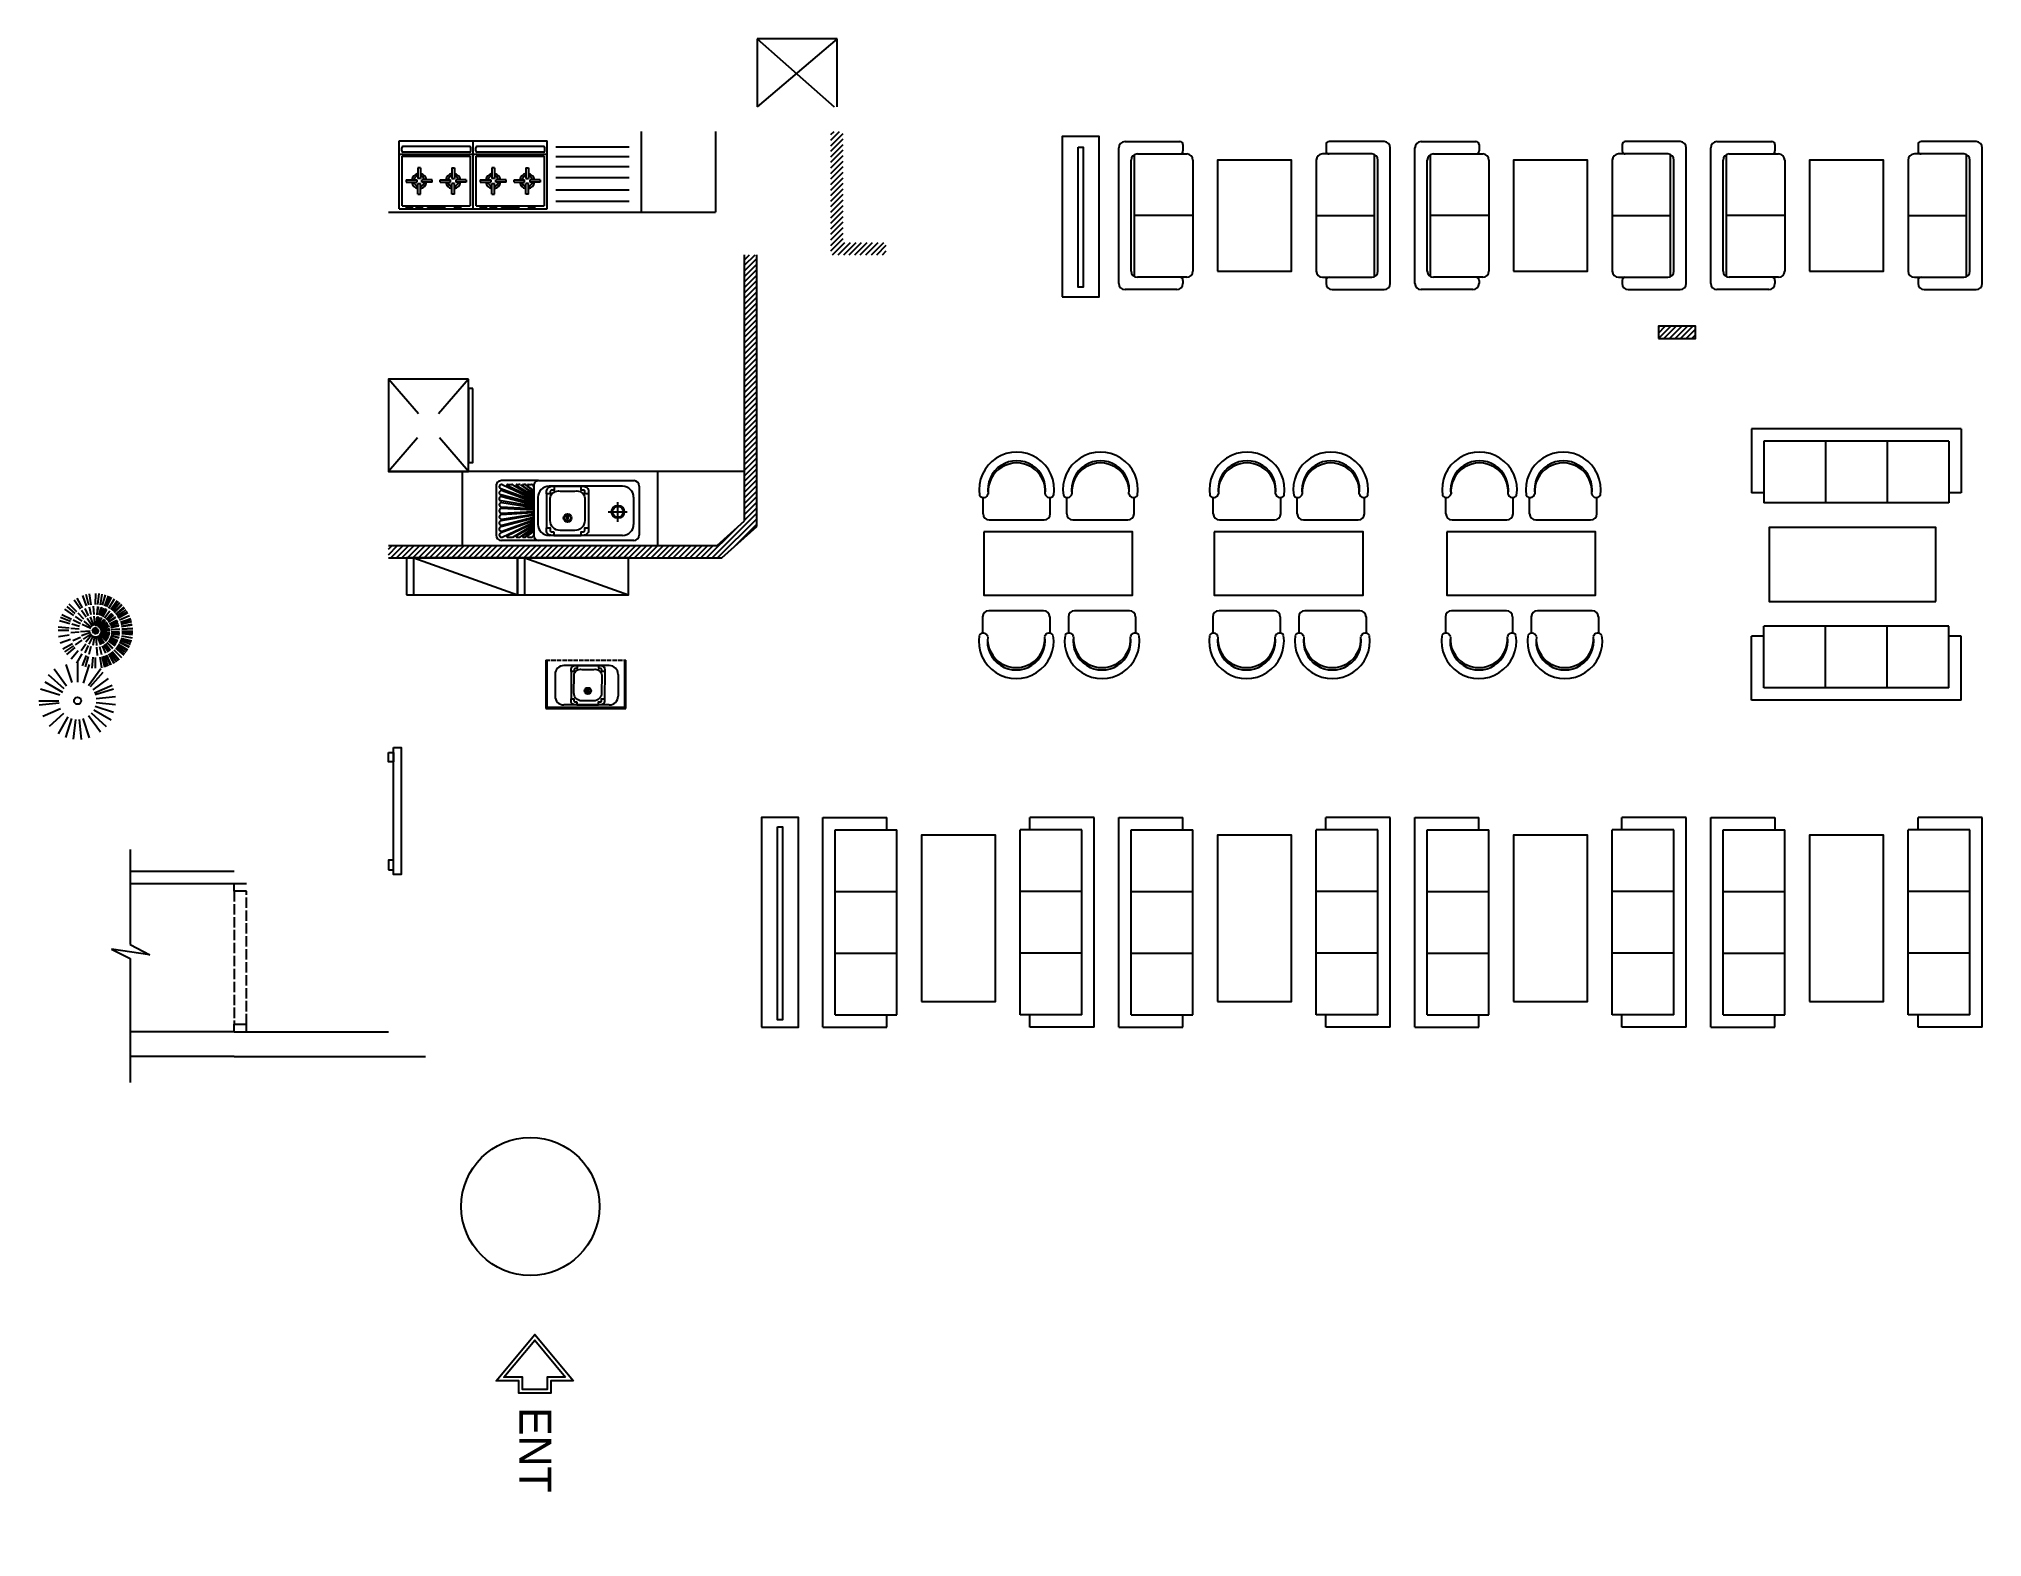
# Model space of a CAD drawing. Header units: millimetres. Extents: x -323 to 15431, y 0 to 12148.
import ezdxf

# ---------------------------------------------------------------- set-up
doc = ezdxf.new("R2010")
doc.units = ezdxf.units.MM
doc.linetypes.add('ACAD_ISO02W100', pattern=[15, 12, -3])
for name, color, linetype in [('C', 1, 'Continuous'), ('FINISH', 9, 'Continuous'), ('FUR', 3, 'Continuous'), ('FUR-1', 6, 'Continuous'), ('HA', 9, 'Continuous'), ('LAN', 4, 'Continuous'), ('TEX', 3, 'Continuous'), ('WALL', 7, 'Continuous')]:
    doc.layers.add(name, color=color, linetype=linetype)

# ---------------------------------------------------------------- blocks, each defined once
blk = doc.blocks.new('SI')
at = {"layer": 'FUR'}
for p, q in [((-207, -518), (-207, -298)), ((-147, -238), (131, -239)), ((36, -412), (36, -405)), ((36, -405), (62, -405)), ((62, -412), (36, -412)), ((62, -405), (62, -412)), ((-147, -578), (131, -579))]:
    blk.add_line(p, q, dxfattribs=at)
for points in [[(-177, -278), (-177, -298), (-207, -298), (-207, -278, -0.414214), (-167, -238), (-147, -238), (-147, -268), (-167, -268, 0.414214)], [(-110, -548, -0.477143), (-167, -468), (-167, -348, -0.477143), (-110, -268), (71, -269, -0.414214), (151, -349), (151, -469, -0.414214), (71, -549)], [(131, -239), (151, -239, -0.414214), (191, -279), (191, -299), (161, -299), (161, -279, 0.414214), (151, -269), (131, -269)], [(-147, -578), (-167, -578, -0.414214), (-207, -538), (-207, -518), (-177, -518), (-177, -538, 0.414214), (-167, -548), (-147, -548)], [(161, -519), (191, -519), (191, -539, -0.414214), (151, -579), (131, -579), (131, -549), (151, -549, 0.414214), (161, -539)]]:
    blk.add_lwpolyline(points, format="xyb", close=True, dxfattribs=at)
blk.add_lwpolyline([(191, -519), (191, -299)], dxfattribs=at)
for radius in [32.8, 25]:
    blk.add_circle((50, -408), radius, dxfattribs=at)
blk = doc.blocks.new('K-1')
at = {"layer": 'FINISH'}
for p, q in [((-135, -1), (-135, 396)), ((-91, 440), (680, 440)), ((0, 400), (595, 400)), ((680, 440), (981, 440)), ((720, -5), (720, 396)), ((828, 411), (723, 338)), ((785, 410), (723, 360)), ((975, 413), (724, 294)), ((888, 412), (724, 316)), ((976, 364), (724, 272)), ((978, 316), (725, 250)), ((728, 305), (933, 403)), ((728, 283), (987, 379)), ((728, 261), (986, 330)), ((729, 373), (769, 403)), ((729, 328), (859, 403)), ((729, 350), (807, 403)), ((765, 414), (738, 414)), ((804, 414), (796, 414)), ((856, 414), (839, 414)), ((931, 414), (897, 414)), ((1025, -1), (1025, 396)), ((-90, 90), (-90, 310)), ((115, 208), (-38, 208)), ((37, 288), (37, 129)), ((685, 90), (685, 310)), ((979, 267), (725, 228)), ((979, 133), (725, 172)), ((981, 218), (726, 206)), ((726, 194), (981, 182)), ((727, 238), (984, 280)), ((727, 216), (983, 231)), ((727, 184), (983, 169)), ((727, 162), (984, 120)), ((0, 0), (595, 0)), ((828, -11), (723, 62)), ((785, -10), (723, 40)), ((976, 36), (724, 128)), ((975, -13), (724, 106)), ((888, -12), (724, 84)), ((978, 84), (725, 150)), ((728, 139), (986, 70)), ((728, 117), (987, 21)), ((728, 95), (933, -3)), ((729, 72), (859, -3)), ((729, 50), (807, -3)), ((729, 27), (769, -3)), ((680, -45), (-91, -45)), ((680, -45), (981, -45)), ((765, -14), (738, -14)), ((804, -14), (796, -14)), ((856, -14), (839, -14)), ((931, -14), (897, -14))]:
    blk.add_line(p, q, dxfattribs=at)
for radius in [51.9, 43.6]:
    blk.add_circle((37, 208), radius, dxfattribs=at)
for centre, radius, start, end in [((-91, 396), 44, 90, 180), ((0, 310), 90, 90, 90), ((0, 310), 90, 90, 180), ((595, 310), 90, 0, 90), ((680, 400), 40, 0, 90), ((738, 396), 18, 90, 180), ((726, 377), 6, 180, 305.63), ((726, 355), 6, 122.0932, 302.0932), ((726, 333), 6, 118.2599, 298.2599), ((726, 311), 6, 114.1301, 294.1301), ((765, 408), 6, 308.0086, 90), ((796, 396), 18, 90, 128.5133), ((804, 408), 6, 304.1844, 90), ((839, 396), 18, 90, 124.5153), ((856, 408), 6, 299.9679, 90), ((897, 396), 18, 90, 120.1074), ((931, 408), 6, 295.3465, 90), ((981, 396), 18, 289.7157, 109.7157), ((981, 347), 18, 285.0439, 105.0439), ((981, 298), 18, 280.1585, 100.1585), ((981, 396), 44, 0, 90), ((726, 289), 6, 109.7157, 289.7157), ((726, 267), 6, 105.0439, 285.0439), ((726, 244), 6, 100.1585, 280.1585), ((726, 222), 6, 95.1195, 275.1195), ((726, 200), 6, 90, 270), ((726, 178), 6, 84.8805, 264.8805), ((726, 156), 6, 79.8415, 259.8415), ((981, 249), 18, 275.1195, 95.1195), ((981, 151), 18, 264.8805, 84.8805), ((981, 200), 18, 270, 90), ((0, 90), 90, 180, 270), ((595, 90), 90, 270, 0), ((726, 133), 6, 74.9561, 254.9561), ((726, 111), 6, 70.2843, 250.2843), ((726, 89), 6, 65.8699, 245.8699), ((726, 67), 6, 61.7401, 241.7401), ((726, 45), 6, 57.9068, 237.9068), ((726, 23), 6, 54.37, 180), ((738, 4), 18, 180, 270), ((981, 4), 18, 250.2843, 70.2843), ((981, 53), 18, 254.9561, 74.9561), ((981, 102), 18, 259.8415, 79.8415), ((-91, -1), 44, 180, 270), ((680, -5), 40, 270, 0), ((765, -8), 6, 270, 51.9914), ((796, 4), 18, 231.4867, 270), ((804, -8), 6, 270, 55.8156), ((839, 4), 18, 235.4847, 270), ((856, -8), 6, 270, 60.0321), ((897, 4), 18, 239.8926, 270), ((931, -8), 6, 270, 64.6535), ((981, -1), 44, 270, 0)]:
    blk.add_arc(centre, radius, start, end, dxfattribs=at)
at = {"layer": 'FINISH', "rotation": 90}
blk.add_blockref('SI', (37, 208), dxfattribs=at)
blk = doc.blocks.new('K-2')
at = {"layer": 'FINISH'}
for p, q in [((-600, 0), (0, 0)), ((0, -550), (0, 0)), ((-600, -550), (-600, 0)), ((0, -110), (-600, -110)), ((-580, -80), (-580, -55)), ((-575, -123), (-25, -123)), ((-575, -526), (-575, -123)), ((-30, -45), (-570, -45)), ((-30, -90), (-570, -90)), ((-25, -123), (-25, -526)), ((-20, -80), (-20, -55)), ((-543, -315), (-458, -315)), ((-543, -315), (-543, -335)), ((-458, -315), (-458, -335)), ((-428, -219), (-448, -219)), ((-448, -219), (-448, -304)), ((-428, -304), (-448, -304)), ((-428, -219), (-428, -304)), ((-332, -315), (-417, -315)), ((-417, -335), (-417, -315)), ((-332, -335), (-332, -315)), ((-268, -315), (-183, -315)), ((-268, -335), (-268, -315)), ((-183, -335), (-183, -315)), ((-173, -219), (-153, -219)), ((-173, -219), (-173, -304)), ((-173, -304), (-153, -304)), ((-153, -219), (-153, -304)), ((-142, -315), (-142, -335)), ((-57, -315), (-142, -315)), ((-57, -315), (-57, -335)), ((-543, -335), (-458, -335)), ((-448, -431), (-448, -345)), ((-448, -345), (-428, -345)), ((-448, -431), (-428, -431)), ((-428, -431), (-428, -345)), ((-332, -335), (-417, -335)), ((-268, -335), (-183, -335)), ((-173, -431), (-173, -345)), ((-153, -345), (-173, -345)), ((-153, -431), (-173, -431)), ((-153, -431), (-153, -345)), ((-57, -335), (-142, -335)), ((-600, -550), (0, -550)), ((-575, -526), (-25, -526)), ((-545, -526), (-545, -542)), ((-495, -542), (-545, -542)), ((-495, -526), (-495, -542)), ((-463, -526), (-463, -542)), ((-413, -542), (-463, -542)), ((-413, -526), (-413, -542)), ((-370, -526), (-370, -539)), ((-230, -539), (-370, -539)), ((-230, -526), (-230, -539)), ((-153, -526), (-153, -542)), ((-103, -542), (-153, -542)), ((-103, -526), (-103, -542))]:
    blk.add_line(p, q, dxfattribs=at)
for centre, radius, start, end in [((-570, -55), 10, 90, 180), ((-570, -80), 10, 180, 270), ((-30, -55), 10, 360, 90), ((-30, -80), 10, 270, 360), ((-438, -325), 61.2, 99.4044, 170.5956), ((-438, -325), 44.1, 103.1033, 166.8967), ((-438, -325), 61.2, 9.4044, 80.5956), ((-438, -325), 44.1, 13.1033, 76.8967), ((-163, -325), 61.2, 99.4044, 170.5956), ((-163, -325), 44.1, 103.1033, 166.8967), ((-163, -325), 61.2, 9.4044, 80.5956), ((-163, -325), 44.1, 13.1033, 76.8967), ((-438, -325), 61.2, 189.4044, 260.5956), ((-438, -325), 44.1, 193.1033, 256.8967), ((-438, -325), 61.2, 279.4044, 350.5956), ((-438, -325), 44.1, 283.1033, 346.8967), ((-163, -325), 61.2, 189.4044, 260.5956), ((-163, -325), 44.1, 193.1033, 256.8967), ((-163, -325), 61.2, 279.4044, 350.5956), ((-163, -325), 44.1, 283.1033, 346.8967)]:
    blk.add_arc(centre, radius, start, end, dxfattribs=at)
blk = doc.blocks.new('chp03_furni')
at = {"layer": 'FINISH'}
h = blk.add_hatch(dxfattribs=at)
h.set_pattern_fill('ANSI31', color=256, scale=10, style=0)
h.set_pattern_definition([(45, (-24383.392, -834.223), (-22.45064, 22.45064), [])])
h.paths.add_polyline_path([(-10114, 7400), (-10214, 7400), (-10214, 5242), (-10436, 5041), (-13100, 5041), (-13100, 4941), (-10397, 4941), (-10114, 5197)])
h.paths.add_polyline_path([(-9514, 7400), (-9064, 7400), (-9064, 7500), (-9414, 7500), (-9414, 8400), (-9514, 8400)])
at = {"layer": 'HA'}
h = blk.add_hatch(dxfattribs=at)
h.set_pattern_fill('ANSI31', color=9, scale=10, style=0)
h.set_pattern_definition([(45, (-24383.392, 2881.422), (-22.45064, 22.45064), [])])
h.paths.add_polyline_path([(-2805, 6820), (-2805, 6720), (-2505, 6720), (-2505, 6820)])
for p, q in [((-10214, 5242), (-10214, 7400)), ((-10114, 5197), (-10114, 7400)), ((-10436, 5041), (-10214, 5242)), ((-13100, 5041), (-10436, 5041)), ((-10397, 4941), (-10114, 5197)), ((-13100, 4941), (-10397, 4941)), ((-12894, 4641), (-12894, 4941)), ((-11994, 4641), (-11994, 4941)), ((-14350, 2400), (-15194, 2400)), ((-14350, 2300), (-15194, 2300)), ((-14350, 1100), (-15194, 1100)), ((-14350, 900), (-15194, 900))]:
    blk.add_line(p, q)
for points in [[(-12954, 4641), (-12054, 4641), (-12054, 4941), (-12954, 4941)], [(-12054, 4641), (-11154, 4641), (-11154, 4941), (-12054, 4941)], [(-11600, -1731), (-11784, -1731), (-11784, -1831), (-12044, -1831), (-12044, -1731), (-12228, -1731), (-11914, -1354)], [(-11664, -1701), (-11814, -1701), (-11814, -1801), (-12014, -1801), (-12014, -1701), (-12164, -1701), (-11914, -1401)]]:
    blk.add_lwpolyline(points, close=True)
at = {"layer": 'C', "color": 3}
blk.add_circle((-15621, 3783), 28.5, dxfattribs=at)
at = {"layer": 'FINISH'}
for p, q in [((-11742, 8275), (-11149, 8275)), ((-11742, 8195), (-11149, 8195)), ((-11742, 8115), (-11149, 8115)), ((-11742, 8026), (-11149, 8026)), ((-11742, 7927), (-11149, 7927)), ((-11742, 7833), (-11149, 7833)), ((-11750, 3997), (-11750, 3821)), ((-11310, 4069), (-11678, 4069)), ((-11238, 3997), (-11238, 3821)), ((-11310, 3749), (-11678, 3749)), ((-15194, 2578), (-15194, 1807)), ((-14250, 2300), (-14350, 2300)), ((-14250, 2240), (-14350, 2240)), ((-15035, 1724), (-15345, 1769)), ((-15345, 1769), (-15194, 1694)), ((-15194, 1807), (-15035, 1724)), ((-15194, 1694), (-15194, 688)), ((-14350, 1160), (-14250, 1160)), ((-14350, 1100), (-14250, 1100))]:
    blk.add_line(p, q, dxfattribs=at)
at = {"layer": 'FINISH', "linetype": 'ACAD_ISO02W100', "ltscale": 7}
for p, q in [((-14350, 2240), (-14350, 1160)), ((-14250, 1160), (-14250, 2240))]:
    blk.add_line(p, q, dxfattribs=at)
at = {"layer": 'FINISH'}
blk.add_circle((-11950, -317), 560, dxfattribs=at)
for centre, start, end in [((-11678, 3997), 90, 180), ((-11310, 3997), 0, 90), ((-11678, 3821), 180, 270), ((-11310, 3821), 270, 270), ((-11310, 3821), 270, 0)]:
    blk.add_arc(centre, 72, start, end, dxfattribs=at)
at = {"layer": 'FUR-1'}
for p, q in [((-9462, 9150), (-10112, 9150)), ((-10112, 9150), (-10112, 8600)), ((-10112, 9150), (-9487, 8600)), ((-9462, 9150), (-10112, 8600)), ((-9462, 8600), (-9462, 9150)), ((-11048, 7744), (-11048, 8400)), ((-10449, 8400), (-10449, 7744)), ((-13100, 7744), (-10449, 7744)), ((-350, 5988), (-2050, 5988)), ((-2050, 5988), (-2050, 5468)), ((-350, 5988), (-350, 5468)), ((-450, 5888), (-1950, 5888)), ((-1950, 5888), (-1950, 5388)), ((-1450, 5888), (-1450, 5388)), ((-950, 5888), (-950, 5388)), ((-450, 5888), (-450, 5388)), ((-10920, 5641), (-10920, 5041)), ((-8280, 5299), (-8280, 5431)), ((-7735, 5299), (-7735, 5431)), ((-7601, 5299), (-7601, 5431)), ((-7056, 5299), (-7056, 5431)), ((-6413, 5299), (-6413, 5431)), ((-5867, 5299), (-5867, 5431)), ((-5733, 5299), (-5733, 5431)), ((-5188, 5299), (-5188, 5431)), ((-4528, 5299), (-4528, 5431)), ((-3983, 5299), (-3983, 5431)), ((-3849, 5299), (-3849, 5431)), ((-3304, 5299), (-3304, 5431)), ((-1950, 5468), (-2050, 5468)), ((-450, 5388), (-1950, 5388)), ((-350, 5468), (-450, 5468)), ((-8230, 5249), (-7785, 5249)), ((-7551, 5249), (-7106, 5249)), ((-6363, 5249), (-5917, 5249)), ((-5683, 5249), (-5238, 5249)), ((-4478, 5249), (-4033, 5249)), ((-3799, 5249), (-3354, 5249)), ((-8284, 4463), (-8284, 4331)), ((-7789, 4513), (-8234, 4513)), ((-7739, 4463), (-7739, 4331)), ((-7588, 4463), (-7588, 4331)), ((-7093, 4513), (-7538, 4513)), ((-7043, 4463), (-7043, 4331)), ((-6417, 4463), (-6417, 4331)), ((-5921, 4513), (-6367, 4513)), ((-5871, 4463), (-5871, 4331)), ((-5721, 4463), (-5721, 4331)), ((-5225, 4513), (-5671, 4513)), ((-5175, 4463), (-5175, 4331)), ((-4532, 4463), (-4532, 4331)), ((-4037, 4513), (-4482, 4513)), ((-3987, 4463), (-3987, 4331)), ((-3836, 4463), (-3836, 4331)), ((-3341, 4513), (-3786, 4513)), ((-3291, 4463), (-3291, 4331)), ((-2050, 3788), (-2050, 4308)), ((-1950, 4308), (-2050, 4308)), ((-450, 4388), (-1950, 4388)), ((-1950, 3888), (-1950, 4388)), ((-1450, 3888), (-1450, 4388)), ((-950, 3888), (-950, 4388)), ((-450, 3888), (-450, 4388)), ((-350, 4308), (-450, 4308)), ((-350, 3788), (-350, 4308)), ((-11825, 4112), (-11825, 3721)), ((-11815, 4112), (-11815, 3731)), ((-11185, 3731), (-11185, 4112)), ((-11175, 3721), (-11175, 4112)), ((-350, 3788), (-2050, 3788)), ((-350, 3788), (-2050, 3788)), ((-450, 3888), (-1950, 3888)), ((-11825, 3721), (-11175, 3721)), ((-11815, 3731), (-11185, 3731)), ((-9580, 1138), (-9580, 2838)), ((-9580, 2838), (-9060, 2838)), ((-9060, 2738), (-9060, 2838)), ((-7380, 2838), (-7900, 2838)), ((-7900, 2738), (-7900, 2838)), ((-7380, 1138), (-7380, 2838)), ((-7180, 2838), (-6660, 2838)), ((-7180, 1138), (-7180, 2838)), ((-6660, 2738), (-6660, 2838)), ((-4980, 2838), (-5500, 2838)), ((-5500, 2738), (-5500, 2838)), ((-4980, 1138), (-4980, 2838)), ((-4780, 1138), (-4780, 2838)), ((-4780, 2838), (-4260, 2838)), ((-4260, 2738), (-4260, 2838)), ((-2580, 2838), (-3100, 2838)), ((-3100, 2738), (-3100, 2838)), ((-2580, 1138), (-2580, 2838)), ((-2380, 1138), (-2380, 2838)), ((-2380, 1138), (-2380, 2838)), ((-2380, 2838), (-1860, 2838)), ((-1860, 2838), (-1860, 2738)), ((-180, 2838), (-700, 2838)), ((-700, 2738), (-700, 2838)), ((-180, 1138), (-180, 2838)), ((-9480, 1238), (-9480, 2738)), ((-9480, 2738), (-8980, 2738)), ((-8980, 1238), (-8980, 2738)), ((-7980, 1238), (-7980, 2738)), ((-7480, 2738), (-7980, 2738)), ((-7480, 1238), (-7480, 2738)), ((-7080, 1238), (-7080, 2738)), ((-7080, 2738), (-6580, 2738)), ((-6580, 1238), (-6580, 2738)), ((-5580, 1238), (-5580, 2738)), ((-5080, 2738), (-5580, 2738)), ((-5080, 1238), (-5080, 2738)), ((-4680, 1238), (-4680, 2738)), ((-4680, 2738), (-4180, 2738)), ((-4180, 1238), (-4180, 2738)), ((-3180, 1238), (-3180, 2738)), ((-2680, 2738), (-3180, 2738)), ((-2680, 1238), (-2680, 2738)), ((-2280, 1238), (-2280, 2738)), ((-2280, 2738), (-1780, 2738)), ((-1780, 1238), (-1780, 2738)), ((-780, 1238), (-780, 2738)), ((-280, 2738), (-780, 2738)), ((-280, 1238), (-280, 2738)), ((-9480, 2238), (-8980, 2238)), ((-7480, 2238), (-7980, 2238)), ((-7080, 2238), (-6580, 2238)), ((-5080, 2238), (-5580, 2238)), ((-4680, 2238), (-4180, 2238)), ((-2680, 2238), (-3180, 2238)), ((-2280, 2238), (-1780, 2238)), ((-280, 2238), (-780, 2238)), ((-9480, 1738), (-8980, 1738)), ((-7480, 1738), (-7980, 1738)), ((-7080, 1738), (-6580, 1738)), ((-5080, 1738), (-5580, 1738)), ((-4680, 1738), (-4180, 1738)), ((-2680, 1738), (-3180, 1738)), ((-2280, 1738), (-1780, 1738)), ((-280, 1738), (-780, 1738)), ((-9580, 1138), (-9060, 1138)), ((-9480, 1238), (-8980, 1238)), ((-9060, 1138), (-9060, 1238)), ((-7480, 1238), (-7980, 1238)), ((-7900, 1138), (-7900, 1238)), ((-7380, 1138), (-7900, 1138)), ((-7180, 1138), (-6660, 1138)), ((-7080, 1238), (-6580, 1238)), ((-6660, 1138), (-6660, 1238)), ((-5080, 1238), (-5580, 1238)), ((-5500, 1138), (-5500, 1238)), ((-4980, 1138), (-5500, 1138)), ((-4780, 1138), (-4260, 1138)), ((-4680, 1238), (-4180, 1238)), ((-4260, 1138), (-4260, 1238)), ((-2680, 1238), (-3180, 1238)), ((-3100, 1138), (-3100, 1238)), ((-2580, 1138), (-3100, 1138)), ((-2380, 1138), (-1860, 1138)), ((-2280, 1238), (-1780, 1238)), ((-1860, 1138), (-1860, 1238)), ((-280, 1238), (-780, 1238)), ((-700, 1138), (-700, 1238)), ((-180, 1138), (-700, 1138))]:
    blk.add_line(p, q, dxfattribs=at)
at = {"layer": 'FUR-1', "color": 6}
for p, q in [((-7179, 7167), (-7179, 8267)), ((-7129, 8317), (-6684, 8317)), ((-7052, 7223), (-7052, 8212)), ((-7029, 8217), (-6629, 8217)), ((-6659, 8292), (-6659, 8242)), ((-5129, 8217), (-5529, 8217)), ((-5499, 8292), (-5499, 8242)), ((-5029, 8317), (-5474, 8317)), ((-5107, 7223), (-5107, 8212)), ((-4979, 7167), (-4979, 8267)), ((-4779, 7167), (-4779, 8267)), ((-4729, 8317), (-4284, 8317)), ((-4652, 7223), (-4652, 8212)), ((-4629, 8217), (-4229, 8217)), ((-4259, 8292), (-4259, 8242)), ((-2729, 8217), (-3129, 8217)), ((-3099, 8292), (-3099, 8242)), ((-2629, 8317), (-3074, 8317)), ((-2707, 7223), (-2707, 8212)), ((-2579, 7167), (-2579, 8267)), ((-2380, 7167), (-2380, 8267)), ((-2330, 8317), (-1885, 8317)), ((-2253, 7223), (-2253, 8212)), ((-2230, 8217), (-1830, 8217)), ((-1860, 8292), (-1860, 8242)), ((-330, 8217), (-730, 8217)), ((-700, 8292), (-700, 8242)), ((-230, 8317), (-675, 8317)), ((-307, 7223), (-307, 8212)), ((-180, 7167), (-180, 8267)), ((-7079, 7267), (-7079, 8167)), ((-6579, 8167), (-6579, 7267)), ((-5579, 8167), (-5579, 7267)), ((-5079, 7267), (-5079, 8167)), ((-4679, 7267), (-4679, 8167)), ((-4179, 8167), (-4179, 7267)), ((-3179, 8167), (-3179, 7267)), ((-2679, 7267), (-2679, 8167)), ((-2280, 7267), (-2280, 8167)), ((-1780, 8167), (-1780, 7267)), ((-780, 8167), (-780, 7267)), ((-280, 7267), (-280, 8167)), ((-6709, 7117), (-7129, 7117)), ((-6629, 7217), (-7029, 7217)), ((-6659, 7192), (-6659, 7167)), ((-5529, 7217), (-5129, 7217)), ((-5499, 7192), (-5499, 7167)), ((-5449, 7117), (-5029, 7117)), ((-4309, 7117), (-4729, 7117)), ((-4229, 7217), (-4629, 7217)), ((-4259, 7192), (-4259, 7167)), ((-3129, 7217), (-2729, 7217)), ((-3099, 7192), (-3099, 7167)), ((-3049, 7117), (-2629, 7117)), ((-1910, 7117), (-2330, 7117)), ((-1830, 7217), (-2230, 7217)), ((-1860, 7192), (-1860, 7167)), ((-730, 7217), (-330, 7217)), ((-700, 7192), (-700, 7167)), ((-650, 7117), (-230, 7117))]:
    blk.add_line(p, q, dxfattribs=at)
at = {"layer": 'FUR-1', "ltscale": 40}
for p, q in [((-10214, 5641), (-13100, 5641)), ((-12500, 5041), (-12500, 5641))]:
    blk.add_line(p, q, dxfattribs=at)
at = {"layer": 'FUR-1', "linetype": 'ACAD_ISO02W100', "ltscale": 3}
blk.add_line((-11825, 4112), (-11175, 4112), dxfattribs=at)
at = {"layer": 'FUR-1'}
for points in [[(-7639, 7057), (-7339, 7057), (-7339, 8357), (-7639, 8357)], [(-12450, 6391), (-13100, 6391), (-13100, 5641), (-12450, 5641)], [(-12415, 6316), (-12450, 6316), (-12450, 5716), (-12415, 5716)], [(-556, 4588), (-556, 5188), (-1906, 5188), (-1906, 4588)], [(-13100, 3365), (-13058, 3365), (-13058, 3287), (-13100, 3287)], [(-13058, 3404), (-12997, 3404), (-12997, 2374), (-13058, 2374)], [(-10076, 1138), (-9776, 1138), (-9776, 2838), (-10076, 2838)], [(-8780, 1344), (-8180, 1344), (-8180, 2694), (-8780, 2694)], [(-6380, 1344), (-5780, 1344), (-5780, 2694), (-6380, 2694)], [(-3980, 1344), (-3380, 1344), (-3380, 2694), (-3980, 2694)], [(-1580, 1344), (-980, 1344), (-980, 2694), (-1580, 2694)], [(-13100, 2413), (-13058, 2413), (-13058, 2492), (-13100, 2492)]]:
    blk.add_lwpolyline(points, close=True, dxfattribs=at)
at = {"layer": 'FUR-1', "color": 6}
for points in [[(-6379, 7267), (-5779, 7267), (-5779, 8167), (-6379, 8167)], [(-3979, 7267), (-3379, 7267), (-3379, 8167), (-3979, 8167)], [(-1580, 7267), (-980, 7267), (-980, 8167), (-1580, 8167)], [(-8273, 5154), (-8273, 4639), (-7067, 4639), (-7067, 5154)], [(-6405, 5154), (-6405, 4639), (-5199, 4639), (-5199, 5154)], [(-4521, 5154), (-4521, 4639), (-3315, 4639), (-3315, 5154)]]:
    blk.add_lwpolyline(points, close=True, dxfattribs=at)
for points in [[(-6579, 7717), (-7052, 7717)], [(-5579, 7717), (-5107, 7717)], [(-4179, 7717), (-4652, 7717)], [(-3179, 7717), (-2707, 7717)], [(-1780, 7717), (-2253, 7717)], [(-780, 7717), (-307, 7717)]]:
    blk.add_lwpolyline(points, dxfattribs=at)
for centre, radius, start, end in [((-7129, 8267), 50, 90, 180), ((-7029, 8167), 50, 90, 180), ((-6684, 8292), 25, 0, 90), ((-6684, 8242), 25, 270, 0), ((-6629, 8167), 50, 0, 90), ((-5529, 8167), 50, 90, 180), ((-5474, 8292), 25, 90, 180), ((-5474, 8242), 25, 180, 270), ((-5129, 8167), 50, 0, 90), ((-5029, 8267), 50, 0, 90), ((-4729, 8267), 50, 90, 180), ((-4629, 8167), 50, 90, 180), ((-4284, 8292), 25, 0, 90), ((-4284, 8242), 25, 270, 0), ((-4229, 8167), 50, 0, 90), ((-3129, 8167), 50, 90, 180), ((-3074, 8292), 25, 90, 180), ((-3074, 8242), 25, 180, 270), ((-2729, 8167), 50, 0, 90), ((-2629, 8267), 50, 0, 90), ((-2330, 8267), 50, 90, 180), ((-2230, 8167), 50, 90, 180), ((-1885, 8292), 25, 0, 90), ((-1885, 8242), 25, 270, 0), ((-1830, 8167), 50, 0, 90), ((-730, 8167), 50, 90, 180), ((-675, 8292), 25, 90, 180), ((-675, 8242), 25, 180, 270), ((-330, 8167), 50, 0, 90), ((-230, 8267), 50, 0, 90), ((-7029, 7267), 50, 180, 270), ((-6629, 7267), 50, 270, 0), ((-5529, 7267), 50, 180, 270), ((-5129, 7267), 50, 270, 0), ((-4629, 7267), 50, 180, 270), ((-4229, 7267), 50, 270, 0), ((-3129, 7267), 50, 180, 270), ((-2729, 7267), 50, 270, 0), ((-2230, 7267), 50, 180, 270), ((-1830, 7267), 50, 270, 0), ((-730, 7267), 50, 180, 270), ((-330, 7267), 50, 270, 0), ((-7129, 7167), 50, 180, 270), ((-6709, 7167), 50, 270, 0), ((-6684, 7192), 25, 0, 90), ((-5474, 7192), 25, 90, 180), ((-5449, 7167), 50, 180, 270), ((-5029, 7167), 50, 270, 0), ((-4729, 7167), 50, 180, 270), ((-4309, 7167), 50, 270, 0), ((-4284, 7192), 25, 0, 90), ((-3074, 7192), 25, 90, 180), ((-3049, 7167), 50, 180, 270), ((-2629, 7167), 50, 270, 0), ((-2330, 7167), 50, 180, 270), ((-1910, 7167), 50, 270, 0), ((-1885, 7192), 25, 0, 90), ((-675, 7192), 25, 90, 180), ((-650, 7167), 50, 180, 270), ((-230, 7167), 50, 270, 0)]:
    blk.add_arc(centre, radius, start, end, dxfattribs=at)
at = {"layer": 'FUR-1'}
for centre, radius, start, end in [((-8007, 5495), 304, 351.2026, 188.7974), ((-8007, 5495), 234, 351.2026, 188.7974), ((-8007, 5479), 232, 355.3589, 184.6411), ((-7328, 5495), 304, 351.2026, 188.7974), ((-7328, 5495), 234, 351.2026, 188.7974), ((-7328, 5479), 232, 355.3589, 184.6411), ((-6140, 5495), 304, 351.2026, 188.7974), ((-6140, 5495), 234, 351.2026, 188.7974), ((-6140, 5479), 232, 355.3589, 184.6411), ((-5461, 5495), 304, 351.2026, 188.7974), ((-5461, 5495), 234, 351.2026, 188.7974), ((-5461, 5479), 232, 355.3589, 184.6411), ((-4255, 5495), 304, 351.2026, 188.7974), ((-4255, 5495), 234, 351.2026, 188.7974), ((-4255, 5479), 232, 355.3589, 184.6411), ((-3576, 5495), 304, 351.2026, 188.7974), ((-3576, 5495), 234, 351.2026, 188.7974), ((-3576, 5479), 232, 355.3589, 184.6411), ((-8275, 5469), 37.9, 211.4507, 346.1442), ((-7740, 5469), 37.9, 193.8558, 328.5493), ((-7596, 5469), 37.9, 211.4507, 346.1442), ((-7061, 5469), 37.9, 193.8558, 328.5493), ((-6408, 5469), 37.9, 211.4507, 346.1442), ((-5872, 5469), 37.9, 193.8558, 328.5493), ((-5729, 5469), 37.9, 211.4507, 346.1442), ((-5193, 5469), 37.9, 193.8558, 328.5493), ((-4523, 5469), 37.9, 211.4507, 346.1442), ((-3988, 5469), 37.9, 193.8558, 328.5493), ((-3844, 5469), 37.9, 211.4507, 346.1442), ((-3309, 5469), 37.9, 193.8558, 328.5493), ((-8230, 5299), 50, 180, 270), ((-7785, 5299), 50, 270, 0), ((-7551, 5299), 50, 180, 270), ((-7106, 5299), 50, 270, 0), ((-6363, 5299), 50, 180, 270), ((-5917, 5299), 50, 270, 0), ((-5683, 5299), 50, 180, 270), ((-5238, 5299), 50, 270, 0), ((-4478, 5299), 50, 180, 270), ((-4033, 5299), 50, 270, 0), ((-3799, 5299), 50, 180, 270), ((-3354, 5299), 50, 270, 0), ((-8234, 4463), 50, 90, 180), ((-7789, 4463), 50, 0, 90), ((-7538, 4463), 50, 90, 180), ((-7093, 4463), 50, 0, 90), ((-6367, 4463), 50, 90, 180), ((-5921, 4463), 50, 0, 90), ((-5671, 4463), 50, 90, 180), ((-5225, 4463), 50, 0, 90), ((-4482, 4463), 50, 90, 180), ((-4037, 4463), 50, 0, 90), ((-3786, 4463), 50, 90, 180), ((-3341, 4463), 50, 0, 90), ((-8011, 4267), 304, 171.2026, 8.7974), ((-8279, 4294), 37.9, 13.8558, 148.5493), ((-8011, 4267), 234, 171.2026, 8.7974), ((-8011, 4284), 232, 175.3589, 4.6411), ((-7744, 4294), 37.9, 31.4507, 166.1442), ((-7315, 4267), 304, 171.2026, 8.7974), ((-7583, 4294), 37.9, 13.8558, 148.5493), ((-7315, 4267), 234, 171.2026, 8.7974), ((-7315, 4284), 232, 175.3589, 4.6411), ((-7048, 4294), 37.9, 31.4507, 166.1442), ((-6144, 4267), 304, 171.2026, 8.7974), ((-6412, 4294), 37.9, 13.8558, 148.5493), ((-6144, 4267), 234, 171.2026, 8.7974), ((-6144, 4284), 232, 175.3589, 4.6411), ((-5876, 4294), 37.9, 31.4507, 166.1442), ((-5448, 4267), 304, 171.2026, 8.7974), ((-5716, 4294), 37.9, 13.8558, 148.5493), ((-5448, 4267), 234, 171.2026, 8.7974), ((-5448, 4284), 232, 175.3589, 4.6411), ((-5180, 4294), 37.9, 31.4507, 166.1442), ((-4260, 4267), 304, 171.2026, 8.7974), ((-4527, 4294), 37.9, 13.8558, 148.5493), ((-4260, 4267), 234, 171.2026, 8.7974), ((-4260, 4284), 232, 175.3589, 4.6411), ((-3992, 4294), 37.9, 31.4507, 166.1442), ((-3563, 4267), 304, 171.2026, 8.7974), ((-3831, 4294), 37.9, 13.8558, 148.5493), ((-3563, 4267), 234, 171.2026, 8.7974), ((-3563, 4284), 232, 175.3589, 4.6411), ((-3296, 4294), 37.9, 31.4507, 166.1442)]:
    blk.add_arc(centre, radius, start, end, dxfattribs=at)
at = {"layer": 'HA', "color": 9}
for p, q in [((-12856, 6110), (-13100, 6391)), ((-12450, 6391), (-12694, 6110)), ((-12864, 5914), (-13100, 5641)), ((-12450, 5641), (-12686, 5914))]:
    blk.add_line(p, q, dxfattribs=at)
at = {"layer": 'HA'}
for p, q in [((-12894, 4941), (-12054, 4641)), ((-11994, 4941), (-11154, 4641)), ((-5080, 2583), (-5079, 2583))]:
    blk.add_line(p, q, dxfattribs=at)
at = {"layer": 'HA', "color": 9}
for points in [[(-7510, 8272), (-7468, 8272), (-7468, 7136), (-7510, 7136)], [(-9947, 2760), (-9905, 2760), (-9905, 1195), (-9947, 1195)]]:
    blk.add_lwpolyline(points, close=True, dxfattribs=at)
at = {"layer": 'LAN', "color": 3}
for p, q in [((-15597, 4527), (-15647, 4600)), ((-15581, 4537), (-15625, 4614)), ((-15547, 4553), (-15577, 4636)), ((-15529, 4558), (-15551, 4644)), ((-15511, 4562), (-15525, 4649)), ((-15474, 4565), (-15473, 4653)), ((-15455, 4564), (-15446, 4652)), ((-15436, 4561), (-15420, 4648)), ((-15418, 4557), (-15394, 4642)), ((-15400, 4551), (-15369, 4634)), ((-15390, 4547), (-15355, 4628)), ((-15383, 4544), (-15345, 4624)), ((-15367, 4535), (-15322, 4611)), ((-15367, 4535), (-15322, 4611)), ((-15351, 4525), (-15299, 4597)), ((-15345, 4520), (-15291, 4590)), ((-15336, 4513), (-15279, 4580)), ((-15683, 4408), (-15768, 4432)), ((-15677, 4426), (-15760, 4457)), ((-15670, 4443), (-15749, 4481)), ((-15651, 4475), (-15723, 4527)), ((-15639, 4490), (-15706, 4548)), ((-15626, 4504), (-15688, 4567)), ((-15596, 4408), (-15656, 4436)), ((-15584, 4428), (-15638, 4466)), ((-15569, 4445), (-15615, 4493)), ((-15551, 4460), (-15588, 4515)), ((-15508, 4378), (-15567, 4428)), ((-15531, 4471), (-15558, 4532)), ((-15500, 4385), (-15544, 4449)), ((-15509, 4479), (-15525, 4543)), ((-15490, 4390), (-15516, 4463)), ((-15486, 4482), (-15491, 4549)), ((-15479, 4393), (-15485, 4470)), ((-15471, 4389), (-15461, 4465)), ((-15468, 4392), (-15454, 4468)), ((-15465, 4387), (-15443, 4462)), ((-15463, 4482), (-15456, 4548)), ((-15462, 4479), (-15452, 4545)), ((-15459, 4385), (-15425, 4455)), ((-15457, 4388), (-15424, 4458)), ((-15453, 4382), (-15409, 4446)), ((-15448, 4382), (-15398, 4441)), ((-15448, 4378), (-15395, 4434)), ((-15446, 4476), (-15428, 4540)), ((-15444, 4373), (-15382, 4420)), ((-15441, 4374), (-15377, 4418)), ((-15440, 4478), (-15422, 4542)), ((-15431, 4471), (-15405, 4533)), ((-15418, 4470), (-15390, 4530)), ((-15416, 4465), (-15383, 4523)), ((-15402, 4456), (-15363, 4510)), ((-15399, 4458), (-15360, 4512)), ((-15390, 4446), (-15344, 4494)), ((-15381, 4443), (-15334, 4489)), ((-15379, 4434), (-15327, 4477)), ((-15369, 4422), (-15313, 4457)), ((-15366, 4425), (-15311, 4463)), ((-15361, 4408), (-15301, 4436)), ((-15355, 4405), (-15294, 4432)), ((-15354, 4393), (-15291, 4414)), ((-15325, 4503), (-15263, 4566)), ((-15322, 4500), (-15259, 4562)), ((-15310, 4486), (-15242, 4543)), ((-15308, 4483), (-15238, 4538)), ((-15299, 4471), (-15226, 4521)), ((-15293, 4462), (-15217, 4508)), ((-15289, 4455), (-15212, 4499)), ((-15280, 4439), (-15200, 4475)), ((-15280, 4439), (-15200, 4475)), ((-15273, 4421), (-15190, 4451)), ((-15271, 4414), (-15187, 4441)), ((-15268, 4403), (-15182, 4426)), ((-15691, 4353), (-15779, 4353)), ((-15690, 4371), (-15778, 4380)), ((-15688, 4315), (-15775, 4301)), ((-15679, 4279), (-15762, 4250)), ((-15608, 4340), (-15675, 4335)), ((-15608, 4363), (-15674, 4370)), ((-15604, 4386), (-15668, 4404)), ((-15597, 4296), (-15658, 4268)), ((-15586, 4275), (-15641, 4238)), ((-15518, 4347), (-15596, 4341)), ((-15516, 4336), (-15589, 4311)), ((-15514, 4369), (-15584, 4402)), ((-15511, 4326), (-15575, 4283)), ((-15504, 4318), (-15554, 4259)), ((-15495, 4312), (-15528, 4242)), ((-15478, 4350), (-15506, 4346)), ((-15478, 4351), (-15505, 4359)), ((-15478, 4349), (-15501, 4334)), ((-15477, 4352), (-15498, 4370)), ((-15484, 4308), (-15498, 4232)), ((-15478, 4348), (-15492, 4325)), ((-15477, 4352), (-15488, 4378)), ((-15477, 4348), (-15479, 4320)), ((-15476, 4352), (-15475, 4380)), ((-15476, 4348), (-15466, 4322)), ((-15475, 4352), (-15463, 4377)), ((-15475, 4348), (-15455, 4329)), ((-15474, 4351), (-15450, 4364)), ((-15474, 4350), (-15446, 4352)), ((-15474, 4349), (-15448, 4339)), ((-15473, 4308), (-15467, 4230)), ((-15462, 4310), (-15436, 4237)), ((-15456, 4313), (-15419, 4244)), ((-15452, 4315), (-15408, 4251)), ((-15451, 4316), (-15404, 4255)), ((-15446, 4320), (-15390, 4267)), ((-15444, 4322), (-15385, 4272)), ((-15442, 4325), (-15378, 4281)), ((-15440, 4368), (-15372, 4405)), ((-15439, 4331), (-15369, 4297)), ((-15438, 4362), (-15365, 4388)), ((-15438, 4331), (-15368, 4298)), ((-15437, 4337), (-15363, 4315)), ((-15436, 4364), (-15363, 4390)), ((-15436, 4356), (-15360, 4370)), ((-15436, 4343), (-15359, 4333)), ((-15435, 4350), (-15358, 4352)), ((-15434, 4353), (-15356, 4359)), ((-15434, 4342), (-15358, 4328)), ((-15383, 4258), (-15335, 4211)), ((-15383, 4255), (-15337, 4208)), ((-15372, 4270), (-15319, 4229)), ((-15368, 4273), (-15314, 4234)), ((-15364, 4284), (-15306, 4250)), ((-15357, 4298), (-15295, 4272)), ((-15356, 4293), (-15296, 4264)), ((-15351, 4313), (-15287, 4294)), ((-15350, 4377), (-15285, 4391)), ((-15348, 4329), (-15282, 4318)), ((-15348, 4314), (-15284, 4296)), ((-15347, 4383), (-15283, 4400)), ((-15347, 4361), (-15281, 4367)), ((-15347, 4345), (-15280, 4342)), ((-15344, 4360), (-15277, 4365)), ((-15344, 4337), (-15278, 4331)), ((-15282, 4257), (-15203, 4219)), ((-15281, 4261), (-15200, 4224)), ((-15275, 4274), (-15192, 4243)), ((-15271, 4285), (-15187, 4258)), ((-15269, 4292), (-15184, 4269)), ((-15265, 4389), (-15178, 4405)), ((-15265, 4310), (-15178, 4294)), ((-15265, 4310), (-15178, 4294)), ((-15264, 4385), (-15177, 4400)), ((-15262, 4366), (-15174, 4373)), ((-15262, 4363), (-15173, 4368)), ((-15262, 4337), (-15173, 4331)), ((-15262, 4329), (-15174, 4321)), ((-15261, 4348), (-15173, 4347)), ((-15663, 4245), (-15740, 4201)), ((-15653, 4229), (-15726, 4179)), ((-15642, 4214), (-15710, 4158)), ((-15616, 4187), (-15673, 4120)), ((-15585, 4165), (-15630, 4089)), ((-15621, 4106), (-15621, 3934)), ((-15553, 4242), (-15592, 4188)), ((-15552, 4149), (-15583, 4066)), ((-15534, 4231), (-15562, 4171)), ((-15534, 4143), (-15558, 4058)), ((-15512, 4222), (-15530, 4158)), ((-15497, 4136), (-15506, 4048)), ((-15478, 4135), (-15479, 4047)), ((-15466, 4218), (-15461, 4151)), ((-15443, 4222), (-15427, 4157)), ((-15441, 4138), (-15427, 4051)), ((-15423, 4142), (-15401, 4056)), ((-15421, 4229), (-15394, 4169)), ((-15416, 4144), (-15390, 4059)), ((-15407, 4237), (-15373, 4180)), ((-15405, 4148), (-15375, 4064)), ((-15401, 4241), (-15364, 4186)), ((-15394, 4247), (-15353, 4194)), ((-15391, 4153), (-15356, 4072)), ((-15387, 4154), (-15351, 4074)), ((-15371, 4163), (-15327, 4086)), ((-15367, 4165), (-15323, 4089)), ((-15355, 4173), (-15305, 4100)), ((-15346, 4179), (-15292, 4109)), ((-15340, 4184), (-15284, 4116)), ((-15326, 4197), (-15264, 4133)), ((-15326, 4197), (-15264, 4133)), ((-15313, 4210), (-15246, 4153)), ((-15308, 4216), (-15239, 4161)), ((-15301, 4225), (-15229, 4174)), ((-15293, 4237), (-15218, 4191)), ((-15291, 4241), (-15215, 4196)), ((-15858, 3997), (-15733, 3884)), ((-15809, 4043), (-15710, 3905)), ((-15716, 4076), (-15668, 3930)), ((-15526, 4076), (-15574, 3927)), ((-15433, 4042), (-15532, 3905)), ((-15415, 4012), (-15519, 3895)), ((-15372, 3964), (-15498, 3872)), ((-15934, 3783), (-15772, 3783)), ((-15922, 3881), (-15765, 3830)), ((-15887, 3937), (-15742, 3853)), ((-15339, 3908), (-15482, 3845)), ((-15328, 3878), (-15477, 3830)), ((-15314, 3815), (-15470, 3799)), ((-15931, 3750), (-15771, 3767)), ((-15902, 3658), (-15759, 3721)), ((-15849, 3577), (-15733, 3682)), ((-15775, 3516), (-15696, 3652)), ((-15717, 3486), (-15667, 3639)), ((-15653, 3471), (-15636, 3632)), ((-15588, 3470), (-15605, 3632)), ((-15523, 3483), (-15574, 3639)), ((-15436, 3528), (-15532, 3661)), ((-15387, 3573), (-15508, 3682)), ((-15349, 3626), (-15490, 3707)), ((-15328, 3688), (-15477, 3736)), ((-15314, 3751), (-15470, 3767))]:
    blk.add_line(p, q, dxfattribs=at)
at = {"layer": 'WALL', "ltscale": 40}
for p, q in [((-14350, 2240), (-14350, 2300)), ((-14350, 1100), (-14350, 1160)), ((-14250, 1100), (-14250, 1160)), ((-14250, 1100), (-13300, 1100)), ((-13300, 1100), (-13100, 1100)), ((-14350, 900), (-12800, 900))]:
    blk.add_line(p, q, dxfattribs=at)
at = {"layer": 'WALL'}
blk.add_lwpolyline([(-2805, 6720), (-2505, 6720), (-2505, 6820), (-2805, 6820)], close=True, dxfattribs=at)
at = {"layer": 'FINISH', "xscale": 0.7999999999992724, "yscale": 0.7999999999992724, "zscale": 0.8, "rotation": 270}
blk.add_blockref('SI', (-11157, 3903), dxfattribs=at)
at = {"layer": 'WALL'}
for p in [(-12413, 8322), (-11813, 8322)]:
    blk.add_blockref('K-2', p, dxfattribs=at)
at = {"layer": 'WALL', "rotation": 180}
blk.add_blockref('K-1', (-11203, 5523), dxfattribs=at)
at = {"layer": 'TEX'}
blk.add_text('ENT', height=259.2, rotation=270, dxfattribs=at).set_placement((-12039, -1944))

msp = doc.modelspace()

# ---------------------------------------------------------------- block references
msp.add_blockref('chp03_furni', (15611, 2998))

doc.saveas('drawing.dxf')
